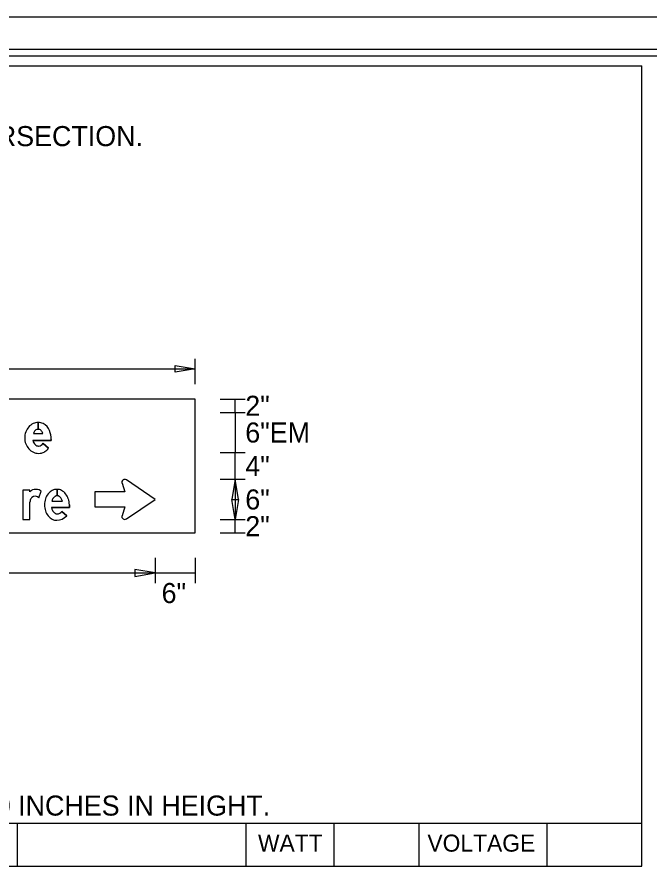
# Model space of a CAD drawing. Extents: x 764 to 1076, y -284 to -242.
# Drawn here: x 1035.48 to 1043.35, y -252.38 to -241.8 of the extents above; entities that cross this region are included whole.
import ezdxf

# ---------------------------------------------------------------- set-up
doc = ezdxf.new("R2010")
doc.units = 0
for name, color, linetype in [('GSBWFill', 7, 'Continuous'), ('GSColorFill', 7, 'Continuous'), ('GSDims', 7, 'Continuous'), ('GSOutline', 7, 'Continuous'), ('PlotBorder_dp', 7, 'Continuous'), ('SheetBorder_dp', 7, 'Continuous'), ('SheetLinesMisc2_dp', 7, 'Continuous'), ('TextLabel', 7, 'Continuous'), ('TextMinor', 7, 'Continuous')]:
    doc.layers.add(name, color=color, linetype=linetype)

msp = doc.modelspace()

# ---------------------------------------------------------------- linework, layer by layer
at = {"layer": 'GSBWFill'}
for p, q in [((1037.699, -246.565), (1028.699, -246.565)), ((1037.699, -248.232), (1037.699, -246.565)), ((1035.746, -246.857), (1035.746, -246.943)), ((1035.746, -246.943), (1035.746, -246.857)), ((1035.685, -246.993), (1035.803, -246.993)), ((1035.807, -247.117), (1035.875, -247.178)), ((1035.755, -247.797), (1035.783, -247.711)), ((1035.783, -247.711), (1035.783, -247.711)), ((1035.981, -247.691), (1035.981, -247.77)), ((1035.981, -247.77), (1035.981, -247.691)), ((1035.914, -247.836), (1036.047, -247.836)), ((1036.04, -247.967), (1036.1, -248.02)), ((1028.699, -248.232), (1037.699, -248.232))]:
    msp.add_line(p, q, dxfattribs=at)
for points in [[(1035.907, -247.069), (1035.907, -247.083), (1035.679, -247.083)], [(1036.789, -247.612), (1036.823, -247.723), (1036.45, -247.723)], [(1036.844, -248.059), (1037.2, -247.816), (1036.844, -247.572)], [(1035.643, -247.722), (1035.643, -247.7), (1035.553, -247.7), (1035.553, -248.066), (1035.643, -248.066), (1035.643, -247.848)], [(1036.45, -247.723), (1036.45, -247.908), (1036.823, -247.908), (1036.789, -248.019)], [(1036.133, -247.883), (1036.133, -247.916), (1035.911, -247.916)]]:
    msp.add_lwpolyline(points, dxfattribs=at)
for centre, radius, start, end in [((1035.756, -247.026), 0.172, 115.3224, 138.8015), ((1035.746, -247.005), 0.148, 90, 115.3224), ((1035.746, -247.005), 0.148, 66.2413, 89.9903), ((1035.742, -247.011), 0.155, 19.9901, 65.8469), ((1035.796, -247.049), 0.219, 160.0695, 180), ((1035.772, -247.04), 0.193, 138.8015, 160.0695), ((1035.76, -247.016), 0.0786, 130.2868, 163.0777), ((1035.746, -247.001), 0.058, 90, 129.2086), ((1035.746, -247.01), 0.0672, 74.2341, 89.9787), ((1035.754, -246.982), 0.0375, 43.3306, 74.2341), ((1035.709, -247.024), 0.099, 18.0656, 43.3306), ((1035.582, -247.069), 0.325, 0, 19.9901), ((1035.79, -247.049), 0.213, 180, 200.5021), ((1035.775, -247.062), 0.0984, 192.4467, 226.2893), ((1035.771, -247.056), 0.192, 200.5021, 222.0738), ((1035.759, -247.067), 0.176, 222.0738, 245.3524), ((1035.752, -247.086), 0.0651, 226.5476, 269.2365), ((1035.746, -247.079), 0.0718, 273.8929, 328.2838), ((1035.755, -247.104), 0.137, 282.4743, 302.591), ((1035.729, -247.063), 0.186, 302.591, 321.9228), ((1035.751, -247.085), 0.157, 245.3524, 270), ((1035.751, -247.085), 0.157, 270, 282.4743), ((1036.823, -247.602), 0.0361, 55.6003, 197.0573), ((1036.823, -248.029), 0.0361, 162.9427, 304.3997)]:
    msp.add_arc(centre, radius, start, end, dxfattribs=at)
for centre, major_axis, ratio, start_param, end_param in [((1035.709, -247.776), (0, 0.0852), 0.999989, 0.405268, 0.888298), ((1035.717, -247.821), (0, 0.13), 0.999989, 5.955439, 6.610932), ((1035.742, -247.754), (0, 0.0589), 0.999989, 5.519323, 5.990814), ((1036.021, -247.869), (0, 0.195), 0.999992, 0.892896, 1.248875), ((1035.995, -247.848), (0, 0.162), 0.999992, 0.475122, 0.892896), ((1035.978, -247.816), (0, 0.126), 0.999992, 0, 0.475122), ((1035.978, -247.816), (0, 0.126), 0.999992, 6.260763, 6.283185), ((1035.978, -247.816), (0, 0.126), 0.999992, 5.808063, 6.260564), ((1035.961, -247.848), (0, 0.162), 0.999992, 5.390289, 5.808063), ((1035.935, -247.869), (0, 0.195), 0.999992, 5.03431, 5.390289), ((1035.725, -247.848), (0, 0.0822), 0.999989, 0.982393, 1.570796), ((1035.698, -247.83), (0, 0.05), 0.999989, 0.71579, 0.982393), ((1035.708, -247.841), (0, 0.0644), 0.999989, 5.464387, 6.998975), ((1036.061, -247.883), (0, 0.238), 0.999992, 1.248875, 1.570796), ((1036.032, -247.87), (0, 0.122), 0.999992, 0.99633, 1.290964), ((1036, -247.85), (0, 0.0848), 0.999992, 0.569258, 0.99633), ((1035.981, -247.819), (0, 0.0483), 0.999992, 0, 0.569258), ((1035.981, -247.819), (0, 0.0483), 0.999992, 5.713928, 6.282667), ((1035.961, -247.85), (0, 0.0848), 0.999992, 5.286855, 5.713928), ((1035.93, -247.87), (0, 0.122), 0.999992, 4.992222, 5.286855), ((1035.895, -247.883), (0, 0.238), 0.999992, 4.712389, 5.03431), ((1036.061, -247.883), (0, 0.238), 0.999992, 1.570796, 1.892717), ((1036.021, -247.897), (0, 0.195), 0.999992, 1.892717, 2.248697), ((1036.081, -247.883), (0, 0.173), 0.999992, 1.762764, 1.832751), ((1036.032, -247.896), (0, 0.122), 0.999992, 1.832751, 2.145263), ((1035.995, -247.918), (0, 0.162), 0.999992, 2.248697, 2.666471), ((1035.978, -247.95), (0, 0.126), 0.999992, 2.666471, 3.141593), ((1036, -247.916), (0, 0.0848), 0.999992, 2.145263, 2.572335), ((1035.981, -247.947), (0, 0.0483), 0.999992, 2.572335, 3.141593), ((1035.978, -247.914), (0, 0.161), 0.999992, 3.141593, 3.999873), ((1035.981, -247.919), (0, 0.0767), 0.999992, 3.141593, 4.032312)]:
    msp.add_ellipse(centre, major_axis=major_axis, ratio=ratio, start_param=start_param, end_param=end_param, dxfattribs=at)
at = {"layer": 'GSColorFill'}
for p, q in [((1037.699, -246.565), (1028.699, -246.565)), ((1037.699, -246.565), (1028.699, -246.565)), ((1037.699, -248.232), (1037.699, -246.565)), ((1037.699, -248.232), (1037.699, -246.565)), ((1035.746, -246.857), (1035.746, -246.943)), ((1035.746, -246.943), (1035.746, -246.857)), ((1035.685, -246.993), (1035.803, -246.993)), ((1035.807, -247.117), (1035.875, -247.178)), ((1035.755, -247.797), (1035.783, -247.711)), ((1035.783, -247.711), (1035.783, -247.711)), ((1035.981, -247.691), (1035.981, -247.77)), ((1035.981, -247.77), (1035.981, -247.691)), ((1035.914, -247.836), (1036.047, -247.836)), ((1036.04, -247.967), (1036.1, -248.02)), ((1028.699, -248.232), (1037.699, -248.232)), ((1028.699, -248.232), (1037.699, -248.232))]:
    msp.add_line(p, q, dxfattribs=at)
for points in [[(1035.907, -247.069), (1035.907, -247.083), (1035.679, -247.083)], [(1036.789, -247.612), (1036.823, -247.723), (1036.45, -247.723)], [(1036.844, -248.059), (1037.2, -247.816), (1036.844, -247.572)], [(1035.643, -247.722), (1035.643, -247.7), (1035.553, -247.7), (1035.553, -248.066), (1035.643, -248.066), (1035.643, -247.848)], [(1036.45, -247.723), (1036.45, -247.908), (1036.823, -247.908), (1036.789, -248.019)], [(1036.133, -247.883), (1036.133, -247.916), (1035.911, -247.916)]]:
    msp.add_lwpolyline(points, dxfattribs=at)
for centre, radius, start, end in [((1035.756, -247.026), 0.172, 115.3224, 138.8015), ((1035.746, -247.005), 0.148, 90, 115.3224), ((1035.746, -247.005), 0.148, 66.2413, 89.9903), ((1035.742, -247.011), 0.155, 19.9901, 65.8469), ((1035.796, -247.049), 0.219, 160.0695, 180), ((1035.772, -247.04), 0.193, 138.8015, 160.0695), ((1035.76, -247.016), 0.0786, 130.2868, 163.0777), ((1035.746, -247.001), 0.058, 90, 129.2086), ((1035.746, -247.01), 0.0672, 74.2341, 89.9787), ((1035.754, -246.982), 0.0375, 43.3306, 74.2341), ((1035.709, -247.024), 0.099, 18.0656, 43.3306), ((1035.582, -247.069), 0.325, 0, 19.9901), ((1035.79, -247.049), 0.213, 180, 200.5021), ((1035.775, -247.062), 0.0984, 192.4467, 226.2893), ((1035.771, -247.056), 0.192, 200.5021, 222.0738), ((1035.759, -247.067), 0.176, 222.0738, 245.3524), ((1035.752, -247.086), 0.0651, 226.5476, 269.2365), ((1035.746, -247.079), 0.0718, 273.8929, 328.2838), ((1035.755, -247.104), 0.137, 282.4743, 302.591), ((1035.729, -247.063), 0.186, 302.591, 321.9228), ((1035.751, -247.085), 0.157, 245.3524, 270), ((1035.751, -247.085), 0.157, 270, 282.4743), ((1036.823, -247.602), 0.0361, 55.6003, 197.0573), ((1036.823, -248.029), 0.0361, 162.9427, 304.3997)]:
    msp.add_arc(centre, radius, start, end, dxfattribs=at)
for centre, major_axis, ratio, start_param, end_param in [((1035.709, -247.776), (0, 0.0852), 0.999989, 0.405268, 0.888298), ((1035.717, -247.821), (0, 0.13), 0.999989, 5.955439, 6.610932), ((1035.742, -247.754), (0, 0.0589), 0.999989, 5.519323, 5.990814), ((1036.021, -247.869), (0, 0.195), 0.999992, 0.892896, 1.248875), ((1035.995, -247.848), (0, 0.162), 0.999992, 0.475122, 0.892896), ((1035.978, -247.816), (0, 0.126), 0.999992, 0, 0.475122), ((1035.978, -247.816), (0, 0.126), 0.999992, 6.260763, 6.283185), ((1035.978, -247.816), (0, 0.126), 0.999992, 5.808063, 6.260564), ((1035.961, -247.848), (0, 0.162), 0.999992, 5.390289, 5.808063), ((1035.935, -247.869), (0, 0.195), 0.999992, 5.03431, 5.390289), ((1035.725, -247.848), (0, 0.0822), 0.999989, 0.982393, 1.570796), ((1035.698, -247.83), (0, 0.05), 0.999989, 0.71579, 0.982393), ((1035.708, -247.841), (0, 0.0644), 0.999989, 5.464387, 6.998975), ((1036.061, -247.883), (0, 0.238), 0.999992, 1.248875, 1.570796), ((1036.032, -247.87), (0, 0.122), 0.999992, 0.99633, 1.290964), ((1036, -247.85), (0, 0.0848), 0.999992, 0.569258, 0.99633), ((1035.981, -247.819), (0, 0.0483), 0.999992, 0, 0.569258), ((1035.981, -247.819), (0, 0.0483), 0.999992, 5.713928, 6.282667), ((1035.961, -247.85), (0, 0.0848), 0.999992, 5.286855, 5.713928), ((1035.93, -247.87), (0, 0.122), 0.999992, 4.992222, 5.286855), ((1035.895, -247.883), (0, 0.238), 0.999992, 4.712389, 5.03431), ((1036.061, -247.883), (0, 0.238), 0.999992, 1.570796, 1.892717), ((1036.021, -247.897), (0, 0.195), 0.999992, 1.892717, 2.248697), ((1036.081, -247.883), (0, 0.173), 0.999992, 1.762764, 1.832751), ((1036.032, -247.896), (0, 0.122), 0.999992, 1.832751, 2.145263), ((1035.995, -247.918), (0, 0.162), 0.999992, 2.248697, 2.666471), ((1035.978, -247.95), (0, 0.126), 0.999992, 2.666471, 3.141593), ((1036, -247.916), (0, 0.0848), 0.999992, 2.145263, 2.572335), ((1035.981, -247.947), (0, 0.0483), 0.999992, 2.572335, 3.141593), ((1035.978, -247.914), (0, 0.161), 0.999992, 3.141593, 3.999873), ((1035.981, -247.919), (0, 0.0767), 0.999992, 3.141593, 4.032312)]:
    msp.add_ellipse(centre, major_axis=major_axis, ratio=ratio, start_param=start_param, end_param=end_param, dxfattribs=at)
at = {"layer": 'GSDims'}
for p, q in [((1037.699, -246.378), (1037.699, -246.065)), ((1028.699, -246.19), (1037.699, -246.19)), ((1037.699, -246.378), (1037.699, -246.378)), ((1038.011, -246.565), (1038.324, -246.565)), ((1038.011, -246.565), (1038.011, -246.565)), ((1038.199, -246.732), (1038.199, -246.565)), ((1038.011, -246.732), (1038.324, -246.732)), ((1038.011, -246.732), (1038.324, -246.732)), ((1038.199, -246.732), (1038.199, -247.232)), ((1038.011, -247.232), (1038.324, -247.232)), ((1038.011, -247.232), (1038.324, -247.232)), ((1038.199, -247.565), (1038.199, -247.232)), ((1038.011, -247.565), (1038.324, -247.565)), ((1038.011, -247.565), (1038.324, -247.565)), ((1038.199, -247.565), (1038.199, -248.066)), ((1038.011, -248.066), (1038.324, -248.066)), ((1038.011, -248.066), (1038.324, -248.066)), ((1038.199, -248.232), (1038.199, -248.066)), ((1038.011, -248.232), (1038.324, -248.232)), ((1038.011, -248.232), (1038.011, -248.232)), ((1037.2, -248.545), (1037.2, -248.857)), ((1037.2, -248.545), (1037.2, -248.857)), ((1037.699, -248.545), (1037.699, -248.857)), ((1037.699, -248.545), (1037.699, -248.857)), ((1029.198, -248.732), (1037.2, -248.732)), ((1037.2, -248.732), (1037.699, -248.732))]:
    msp.add_line(p, q, dxfattribs=at)
for points in [[(1037.699, -246.19), (1037.449, -246.232), (1037.449, -246.149)], [(1038.199, -247.565), (1038.157, -247.816), (1038.24, -247.816)], [(1038.199, -248.066), (1038.157, -247.816), (1038.24, -247.816)], [(1037.2, -248.732), (1036.95, -248.69), (1036.95, -248.774)]]:
    msp.add_lwpolyline(points, close=True, dxfattribs=at)
at = {"layer": 'GSOutline'}
for p, q in [((1037.699, -246.565), (1028.699, -246.565)), ((1037.699, -248.232), (1037.699, -246.565)), ((1035.685, -246.993), (1035.803, -246.993)), ((1035.875, -247.178), (1035.807, -247.117)), ((1035.755, -247.797), (1035.783, -247.711)), ((1035.783, -247.711), (1035.783, -247.711)), ((1035.914, -247.836), (1036.047, -247.836)), ((1036.1, -248.02), (1036.04, -247.967)), ((1028.699, -248.232), (1037.699, -248.232))]:
    msp.add_line(p, q, dxfattribs=at)
for points in [[(1035.679, -247.083), (1035.907, -247.083), (1035.907, -247.069)], [(1036.789, -247.612), (1036.823, -247.723), (1036.45, -247.723)], [(1036.844, -248.059), (1037.2, -247.816), (1036.844, -247.572)], [(1035.643, -247.722), (1035.643, -247.7), (1035.553, -247.7), (1035.553, -248.066), (1035.643, -248.066), (1035.643, -247.848)], [(1036.45, -247.723), (1036.45, -247.908), (1036.823, -247.908), (1036.789, -248.019)], [(1035.911, -247.916), (1036.133, -247.916), (1036.133, -247.883)]]:
    msp.add_lwpolyline(points, dxfattribs=at)
for centre, radius, start, end in [((1035.756, -247.026), 0.172, 115.3224, 138.8015), ((1035.746, -247.005), 0.148, 90, 115.3224), ((1035.746, -247.005), 0.148, 66.2413, 90), ((1035.742, -247.011), 0.155, 19.9901, 65.8469), ((1035.796, -247.049), 0.219, 160.0695, 180), ((1035.772, -247.04), 0.193, 138.8015, 160.0695), ((1035.76, -247.016), 0.0786, 130.2868, 163.0777), ((1035.746, -247.001), 0.058, 90, 129.2086), ((1035.746, -247.01), 0.0672, 74.2341, 90), ((1035.754, -246.982), 0.0375, 43.3306, 74.2341), ((1035.709, -247.024), 0.099, 18.0656, 43.3306), ((1035.582, -247.069), 0.325, 0, 19.9901), ((1035.79, -247.049), 0.213, 180, 200.5021), ((1035.775, -247.062), 0.0984, 192.4467, 226.2893), ((1035.771, -247.056), 0.192, 200.5021, 222.0738), ((1035.759, -247.067), 0.176, 222.0738, 245.3524), ((1035.752, -247.086), 0.0651, 226.5476, 269.2365), ((1035.746, -247.079), 0.0718, 273.8929, 328.2838), ((1035.755, -247.104), 0.137, 282.4743, 302.591), ((1035.729, -247.063), 0.186, 302.591, 321.9228), ((1035.751, -247.085), 0.157, 245.3524, 270), ((1035.751, -247.085), 0.157, 270, 282.4743), ((1036.823, -247.602), 0.0361, 55.6003, 197.0573), ((1036.823, -248.029), 0.0361, 162.9427, 304.3997)]:
    msp.add_arc(centre, radius, start, end, dxfattribs=at)
for centre, major_axis, ratio, start_param, end_param in [((1035.709, -247.776), (0, 0.0852), 0.999989, 0.405268, 0.888298), ((1035.717, -247.821), (0, 0.13), 0.999989, 5.955439, 6.610932), ((1035.742, -247.754), (0, 0.0589), 0.999989, 5.519323, 5.990814), ((1036.021, -247.869), (0, 0.195), 0.999992, 0.892896, 1.248875), ((1035.995, -247.848), (0, 0.162), 0.999992, 0.475122, 0.892896), ((1035.978, -247.816), (0, 0.126), 0.999992, 0, 0.475122), ((1035.978, -247.816), (0, 0.126), 0.999992, 5.808063, 6.283185), ((1035.961, -247.848), (0, 0.162), 0.999992, 5.390289, 5.808063), ((1035.935, -247.869), (0, 0.195), 0.999992, 5.03431, 5.390289), ((1035.725, -247.848), (0, 0.0822), 0.999989, 0.982393, 1.570796), ((1035.698, -247.83), (0, 0.05), 0.999989, 0.71579, 0.982393), ((1035.708, -247.841), (0, 0.0644), 0.999989, 5.464387, 6.998975), ((1036.061, -247.883), (0, 0.238), 0.999992, 1.248875, 1.570796), ((1036.032, -247.87), (0, 0.122), 0.999992, 0.99633, 1.290964), ((1036, -247.85), (0, 0.0848), 0.999992, 0.569258, 0.99633), ((1035.981, -247.819), (0, 0.0483), 0.999992, 0, 0.569258), ((1035.981, -247.819), (0, 0.0483), 0.999992, 5.713928, 6.283185), ((1035.961, -247.85), (0, 0.0848), 0.999992, 5.286855, 5.713928), ((1035.93, -247.87), (0, 0.122), 0.999992, 4.992222, 5.286855), ((1035.895, -247.883), (0, 0.238), 0.999992, 4.712389, 5.03431), ((1036.061, -247.883), (0, 0.238), 0.999992, 1.570796, 1.892717), ((1036.021, -247.897), (0, 0.195), 0.999992, 1.892717, 2.248697), ((1036.081, -247.883), (0, 0.173), 0.999992, 1.762763, 1.832751), ((1036.032, -247.896), (0, 0.122), 0.999992, 1.832751, 2.145263), ((1035.995, -247.918), (0, 0.162), 0.999992, 2.248697, 2.666471), ((1035.978, -247.95), (0, 0.126), 0.999992, 2.666471, 3.141593), ((1036, -247.916), (0, 0.0848), 0.999992, 2.145263, 2.572335), ((1035.981, -247.947), (0, 0.0483), 0.999992, 2.572335, 3.141593), ((1035.978, -247.914), (0, 0.161), 0.999992, 3.141593, 3.999873), ((1035.981, -247.919), (0, 0.0767), 0.999992, 3.141593, 4.032312)]:
    msp.add_ellipse(centre, major_axis=major_axis, ratio=ratio, start_param=start_param, end_param=end_param, dxfattribs=at)
at = {"layer": 'PlotBorder_dp'}
msp.add_line((1076.014, -241.805), (1010.014, -241.805), dxfattribs=at)
at = {"layer": 'SheetBorder_dp'}
msp.add_line((1012.214, -242.205), (1073.814, -242.205), dxfattribs=at)
at = {"layer": 'SheetLinesMisc2_dp'}
for p, q in [((1013.379, -242.289), (1073.554, -242.289)), ((1022.796, -242.414), (1043.262, -242.414)), ((1043.262, -252.383), (1043.262, -242.414)), ((1022.796, -251.849), (1043.262, -251.849)), ((1035.485, -251.849), (1035.485, -252.383)), ((1038.329, -251.849), (1038.329, -252.383)), ((1039.427, -251.849), (1039.427, -252.383)), ((1040.486, -251.849), (1040.486, -252.383)), ((1042.08, -251.849), (1042.08, -252.383)), ((1022.796, -252.383), (1043.262, -252.383))]:
    msp.add_line(p, q, dxfattribs=at)

# ---------------------------------------------------------------- texts
at = {"layer": 'GSDims'}
for s, p in [('2"', (1038.324, -246.774)), ('6"EM', (1038.324, -247.107)), ('4"', (1038.324, -247.524)), ('6"', (1038.324, -247.941)), ('2"', (1038.324, -248.274)), ('6"', (1037.282, -249.107))]:
    msp.add_text(s, height=0.25, dxfattribs=at).set_placement(p)
at = {"layer": 'TextLabel'}
for s, p in [('USE WHERE THE STREET NAMES CHANGE ON EITHER SIDE OF THE INTERSECTION. ', (1023.268, -243.414)), ('       THE SIGN PANEL HEIGHT DIMENSION IS FOR A FRAME MEASURING 20 INCHES IN HEIGHT.', (1023.273, -251.755))]:
    msp.add_text(s, height=0.25, dxfattribs=at).set_placement(p)
at = {"layer": 'TextMinor'}
for s, p in [('WATT', (1038.482, -252.204)), ('VOLTAGE', (1040.592, -252.204))]:
    msp.add_text(s, height=0.2126, dxfattribs=at).set_placement(p)

doc.saveas('drawing.dxf')
